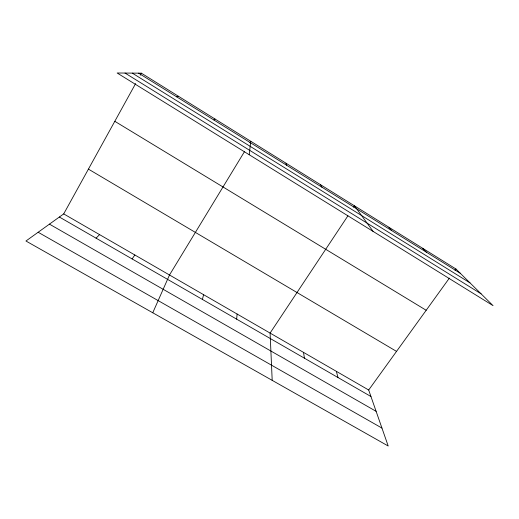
<?xml version="1.0" encoding="UTF-8"?>
<svg xmlns="http://www.w3.org/2000/svg" width="519" height="519" viewBox="0 0 519 519"><rect width="100%" height="100%" fill="white"/><g stroke="black" fill="none" stroke-linecap="round" stroke-linejoin="round"><path stroke-width="0.78" d="M236.658 319.159L237.118 314.034M249.217 154.74L250.774 141.285L249.95 142.641M202.41 299.424L203.591 294.682M152.761 312.769L169.499 274.992L244.592 151.451M63.707 213.906L368.685 390.009L388.199 446.003L25.95 241.011L63.707 213.906L135.621 83.585M140.214 75.261L141.363 73.179L455.948 268.998L493.05 305.639L117.138 72.997L141.363 73.179M347.918 215.82L270.088 333.075L272.196 380.356M353.64 207.191L354.522 205.868L373.135 231.429M132.124 258.936L134.836 254.978M368.685 390.009L449.383 278.1M455.007 270.302L455.948 268.998M213.951 120.025L214.957 118.987M96.067 238.163L99.577 234.62M176.622 96.806L178.491 96.287M38.153 232.253L381.952 428.078M49.454 224.143L376.113 411.327M59.367 217.026L370.955 396.522M88.425 169.123L396.529 351.395M114.809 121.303L426.183 310.271M125.027 73.056L481.1 293.838M138.605 73.16L460.23 273.228M132.28 73.114L469.993 282.874M422.732 248.322L426.326 252.137M388.926 227.283L391.806 230.663M320.541 184.712L321.936 187.203M285.963 163.187L286.585 165.211M336.364 371.345L337.986 377.527M303.505 352.369L304.445 358.207"/></g></svg>
